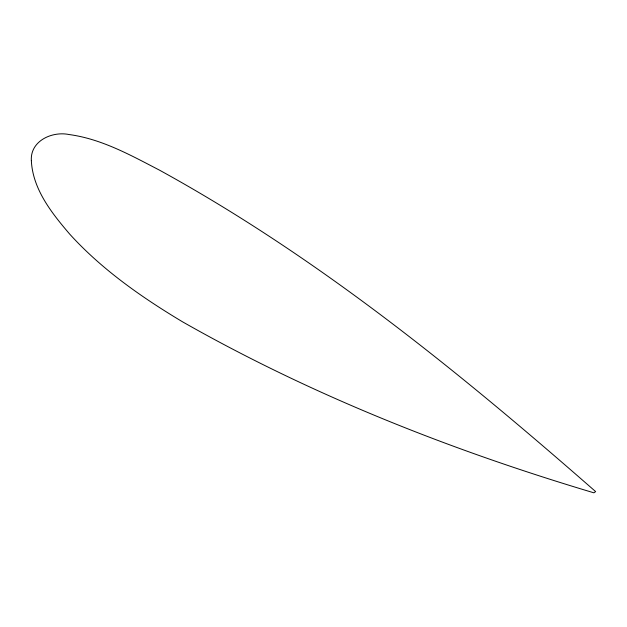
<?xml version="1.0" encoding="UTF-8"?>
<svg xmlns="http://www.w3.org/2000/svg" width="627" height="627" viewBox="0 0 627 627"><rect width="100%" height="100%" fill="white"/><g stroke="black" fill="none" stroke-linecap="round" stroke-linejoin="round"><path stroke-width="0.94" d="M31.35 160.669C32.737 189.338 51.923 213.329 69.816 234.239C102.021 269.657 141.686 297.331 182.551 321.823C311.909 395.378 451.464 450.319 593.887 492.814L595.65 491.607C459.74 372.587 318.453 257.509 159.595 170.207C130.871 155.3 101.582 138.904 69.033 134.531C52.104 131.027 30.072 140.903 31.35 160.669"/></g></svg>
